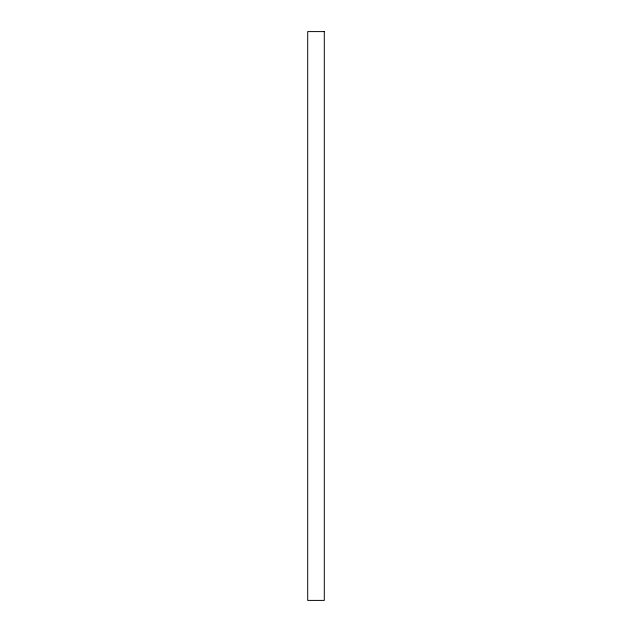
<?xml version="1.0" encoding="UTF-8"?>
<svg xmlns="http://www.w3.org/2000/svg" width="632" height="632" viewBox="0 0 632 632"><rect width="100%" height="100%" fill="white"/><g stroke="black" fill="none" stroke-linecap="round" stroke-linejoin="round"><path stroke-width="0.95" d="M324.295 31.6L307.705 31.6L307.705 600.4L324.295 600.4L324.295 31.6"/></g></svg>
